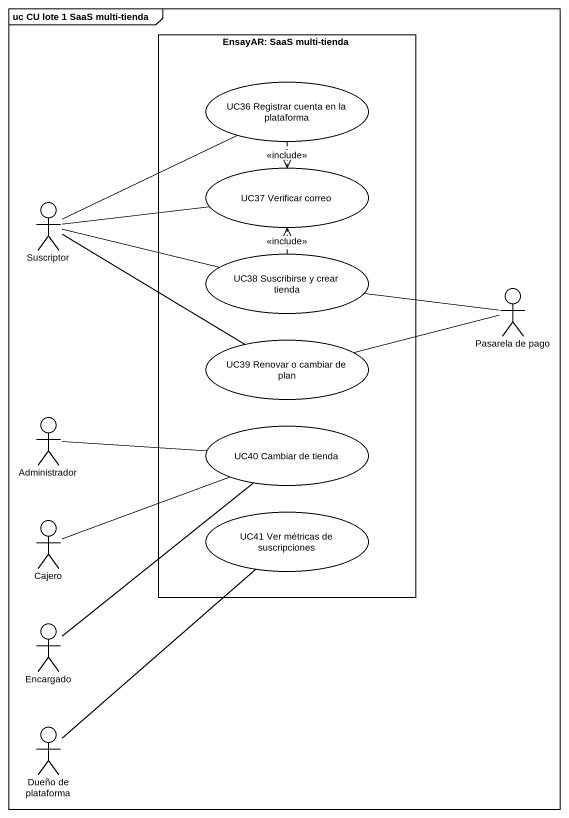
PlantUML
@startuml
mainframe uc CU lote 1 SaaS multi-tienda
rectangle "EnsayAR: SaaS multi-tienda" as EnsayAR_SaaS_multi_tienda {
  usecase "UC36 Registrar cuenta en la plataforma" as UC36_Registrar_cuenta_en_la
  usecase "UC37 Verificar correo" as UC37_Verificar_correo
  usecase "UC38 Suscribirse y crear tienda" as UC38_Suscribirse_y_crear
  usecase "UC39 Renovar o cambiar de plan" as UC39_Renovar_o_cambiar_de
  usecase "UC40 Cambiar de tienda" as UC40_Cambiar_de_tienda
  usecase "UC41 Ver métricas de suscripciones" as UC41_Ver_métricas_de
}
actor Suscriptor
actor "Pasarela de pago" as Pasarela_de_pago
actor Administrador
actor Cajero
actor Encargado
actor "Dueño de plataforma" as Dueño_de_plataforma
UC36_Registrar_cuenta_en_la ..> UC37_Verificar_correo : <<include>>
Suscriptor -right- UC36_Registrar_cuenta_en_la
Suscriptor -right- UC37_Verificar_correo
Suscriptor -right- UC38_Suscribirse_y_crear
Suscriptor -right- UC39_Renovar_o_cambiar_de
UC38_Suscribirse_y_crear .up.> UC37_Verificar_correo : <<include>>
Pasarela_de_pago -left- UC38_Suscribirse_y_crear
Pasarela_de_pago -left- UC39_Renovar_o_cambiar_de
Administrador -right- UC40_Cambiar_de_tienda
Cajero -right- UC40_Cambiar_de_tienda
Encargado -up- UC40_Cambiar_de_tienda
Dueño_de_plataforma -up- UC41_Ver_métricas_de
@enduml
